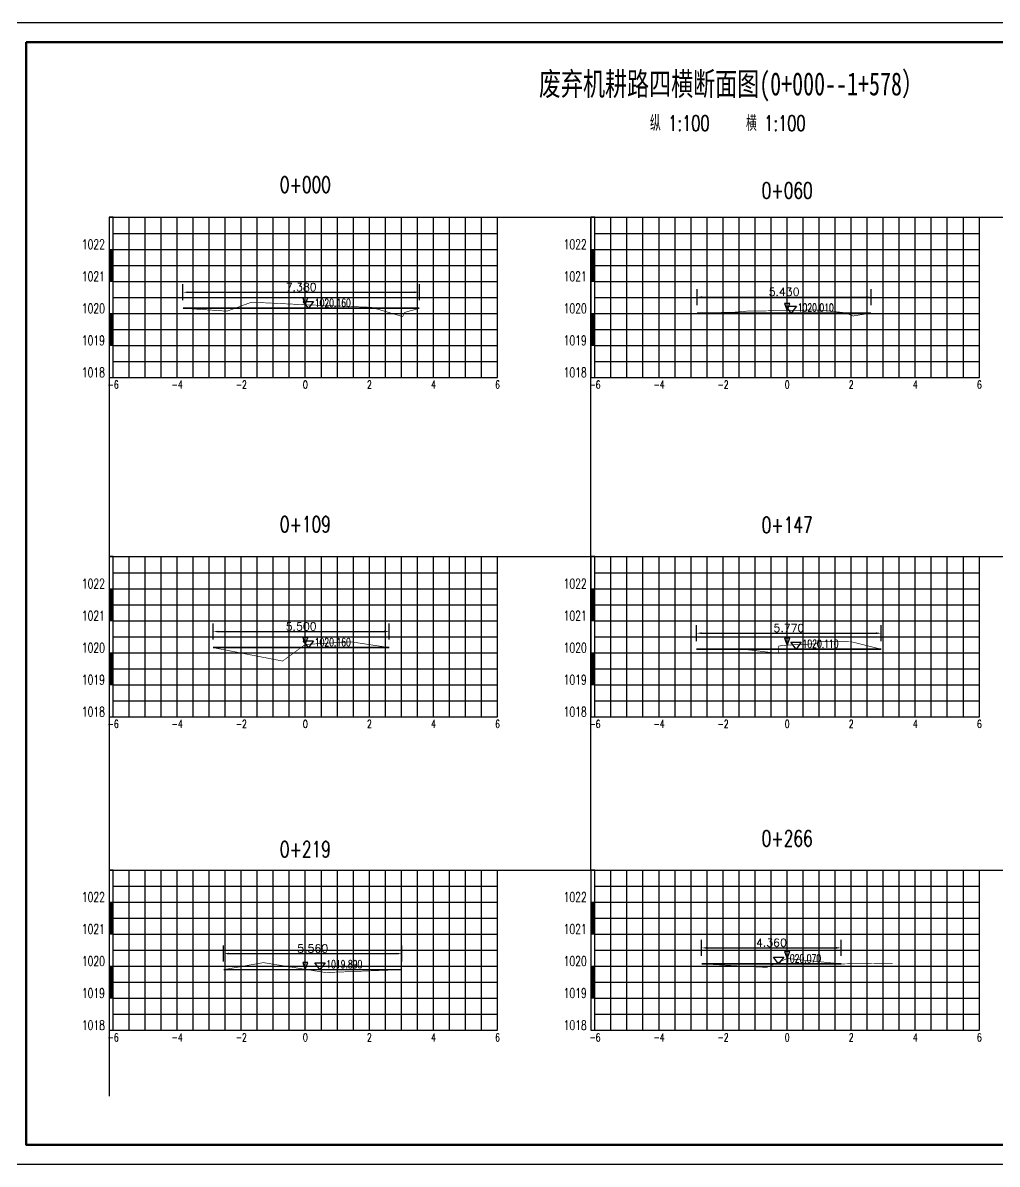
# Model space of a CAD drawing. Extents: x 695776 to 1250176, y 4443437 to 9025597.
# Drawn here: x 1001070 to 1031485, y 4538450 to 4574090 of the extents above; entities that cross this region are included whole.
import ezdxf
from ezdxf.enums import TextEntityAlignment as Align

# ---------------------------------------------------------------- set-up
doc = ezdxf.new("R2010")
doc.units = 0
doc.header["$LTSCALE"] = 0.5
doc.header["$PDSIZE"] = 0.2
doc.linetypes.add('ACAD_ISO07W100', pattern=[3.5, 0.5, -3])
doc.linetypes.add('CENTER2', pattern=[28.575, 19.05, -3.175, 3.175, -3.175])
doc.layers.get('0').update_dxf_attribs({"linetype": 'CONTINUOUS'})
doc.layers.get('Defpoints').update_dxf_attribs({"linetype": 'CONTINUOUS'})
for name, color, linetype in [('KEDU', 7, 'CONTINUOUS'), ('MIGE', 4, 'ACAD_ISO07W100'), ('MIGE1', 11, 'CONTINUOUS'), ('SANJIAO', 212, 'CONTINUOUS'), ('SHEJI', 1, 'CONTINUOUS'), ('YUANSHI', 2, 'CONTINUOUS'), ('YUANSHI1', 73, 'CONTINUOUS'), ('ZHOUXIAN', 20, 'CENTER2'), ('图框', 7, 'CONTINUOUS'), ('辅助线', 3, 'CONTINUOUS')]:
    doc.layers.add(name, color=color, linetype=linetype)
doc.styles.get("Standard").update_dxf_attribs({"font": 'rs.shx', "bigfont": 'hztxt.shx'})
doc.styles.add('仿宋', font='仿宋_GB2312.ttf', dxfattribs={"width": 0.7})
doc.dimstyles.get("Standard").update_dxf_attribs({"dimtxt": 0.18, "dimasz": 0.18, "dimexe": 0.18, "dimexo": 0.0625, "dimgap": 0.09, "dimtad": 0, "dimtih": 1, "dimtoh": 1, "dimdec": 4, "dimzin": 0, "dimdsep": 46, "dimtxsty": 'Standard', "dimcen": 0.09, "dimadec": 0, "dimazin": 0, "dimtfac": 1, "dimtdec": 4, "dimtofl": 0, "dimtmove": 0, "dimatfit": 3, "dimfxl": 0, "dimtolj": 1, "dimtzin": 0, "dimarcsym": 0})

# ---------------------------------------------------------------- blocks, each defined once
blk = doc.blocks.new('zhunghao')
blk.add_lwpolyline([(0, 0), (0.33, 0.86), (-0.33, 0.86), (0, 0)])
blk = doc.blocks.new('ele_sym08')
blk.add_line((0, 0), (5.6, 0))
blk.add_lwpolyline([(0.9, 0), (0.25, 0.86), (1.55, 0.86), (0.9, 0)])
at = {"width": 0.7}
blk.add_attdef('ELEVAT', (1.7, 0.18), '', height=1, dxfattribs=at)
blk = doc.blocks.new('*D731')
at = {"color": 0, "lineweight": -2}
for p, q in [((1006069, 4565426), (1006069, 4565926)), ((1013449, 4565426), (1013449, 4565926)), ((1006231, 4565676), (1013286, 4565676))]:
    blk.add_line(p, q, dxfattribs=at)
at = {"color": 0}
for points in [[(1006231, 4565703), (1006231, 4565649), (1006069, 4565676)], [(1013286, 4565703), (1013286, 4565649), (1013449, 4565676)]]:
    blk.add_solid(points, dxfattribs=at)
at = {"layer": 'Defpoints', "color": 0}
for p in [(1013449, 4565676), (1006069, 4565176), (1013449, 4565176)]:
    blk.add_point(p, dxfattribs=at)
at = {"color": 0, "insert": (1009759, 4565839), "char_height": 250, "attachment_point": 5}
blk.add_mtext('\\A1;7.380', dxfattribs=at)
blk = doc.blocks.new('bc1_100')
blk.add_lwpolyline([(0.064, 1), (-0.063, 1), (-0.063, 0), (0.064, 0)], close=True)
at = {"width": 0.7}
blk.add_attdef('BC', text='', height=0.3, dxfattribs=at).set_placement((-0.193, 0.007), align=Align.RIGHT)
blk = doc.blocks.new('bc0_100')
for p, q in [((-0.063, 1), (-0.063, 0)), ((0.063, 0), (0.063, 1))]:
    blk.add_line(p, q)
at = {"const_width": 0.126}
blk.add_lwpolyline([(0, 1), (0, 0)], dxfattribs=at)
at = {"width": 0.7}
blk.add_attdef('BC', text='', height=0.3, dxfattribs=at).set_placement((-0.193, 0.007), align=Align.RIGHT)
blk = doc.blocks.new('*D732')
at = {"color": 0, "lineweight": -2}
for p, q in [((1022119, 4565276), (1022119, 4565776)), ((1022282, 4565526), (1027387, 4565526)), ((1027549, 4565276), (1027549, 4565776))]:
    blk.add_line(p, q, dxfattribs=at)
at = {"color": 0}
for points in [[(1022282, 4565553), (1022282, 4565499), (1022119, 4565526)], [(1027387, 4565553), (1027387, 4565499), (1027549, 4565526)]]:
    blk.add_solid(points, dxfattribs=at)
at = {"layer": 'Defpoints', "color": 0}
for p in [(1027549, 4565526), (1022119, 4565026), (1027549, 4565026)]:
    blk.add_point(p, dxfattribs=at)
at = {"color": 0, "insert": (1024834, 4565689), "char_height": 250, "attachment_point": 5}
blk.add_mtext('\\A1;5.430', dxfattribs=at)
blk = doc.blocks.new('*D719')
at = {"color": 0, "lineweight": -2}
for p, q in [((1007009, 4554830), (1007009, 4555330)), ((1012509, 4554830), (1012509, 4555330)), ((1007171, 4555080), (1012346, 4555080))]:
    blk.add_line(p, q, dxfattribs=at)
at = {"color": 0}
for points in [[(1007171, 4555107), (1007171, 4555053), (1007009, 4555080)], [(1012346, 4555107), (1012346, 4555053), (1012509, 4555080)]]:
    blk.add_solid(points, dxfattribs=at)
at = {"layer": 'Defpoints', "color": 0}
for p in [(1012509, 4555080), (1007009, 4554580), (1012509, 4554580)]:
    blk.add_point(p, dxfattribs=at)
at = {"color": 0, "insert": (1009759, 4555242), "char_height": 250, "attachment_point": 5}
blk.add_mtext('\\A1;5.500', dxfattribs=at)
blk = doc.blocks.new('*D720')
at = {"color": 0, "lineweight": -2}
for p, q in [((1022099, 4554780), (1022099, 4555280)), ((1027869, 4554780), (1027869, 4555280)), ((1022262, 4555030), (1027707, 4555030))]:
    blk.add_line(p, q, dxfattribs=at)
at = {"color": 0}
for points in [[(1022262, 4555057), (1022262, 4555003), (1022099, 4555030)], [(1027707, 4555057), (1027707, 4555003), (1027869, 4555030)]]:
    blk.add_solid(points, dxfattribs=at)
at = {"layer": 'Defpoints', "color": 0}
for p in [(1027869, 4555030), (1022099, 4554530), (1027869, 4554530)]:
    blk.add_point(p, dxfattribs=at)
at = {"color": 0, "insert": (1024984, 4555192), "char_height": 250, "attachment_point": 5}
blk.add_mtext('\\A1;5.770', dxfattribs=at)
blk = doc.blocks.new('*D722')
at = {"color": 0, "lineweight": -2}
for p, q in [((1007339, 4544774), (1007339, 4545274)), ((1012899, 4544774), (1012899, 4545274)), ((1007501, 4545024), (1012736, 4545024))]:
    blk.add_line(p, q, dxfattribs=at)
at = {"color": 0}
for points in [[(1007501, 4545051), (1007501, 4544997), (1007339, 4545024)], [(1012736, 4545051), (1012736, 4544997), (1012899, 4545024)]]:
    blk.add_solid(points, dxfattribs=at)
at = {"layer": 'Defpoints', "color": 0}
for p in [(1012899, 4545024), (1007339, 4544524), (1012899, 4544524)]:
    blk.add_point(p, dxfattribs=at)
at = {"color": 0, "insert": (1010119, 4545186), "char_height": 250, "attachment_point": 5}
blk.add_mtext('\\A1;5.560', dxfattribs=at)
blk = doc.blocks.new('*D723')
at = {"color": 0, "lineweight": -2}
for p, q in [((1022259, 4544954), (1022259, 4545454)), ((1022422, 4545204), (1026457, 4545204)), ((1026619, 4544954), (1026619, 4545454))]:
    blk.add_line(p, q, dxfattribs=at)
at = {"color": 0}
for points in [[(1022422, 4545231), (1022422, 4545177), (1022259, 4545204)], [(1026457, 4545231), (1026457, 4545177), (1026619, 4545204)]]:
    blk.add_solid(points, dxfattribs=at)
at = {"layer": 'Defpoints', "color": 0}
for p in [(1026619, 4545204), (1022259, 4544704), (1026619, 4544704)]:
    blk.add_point(p, dxfattribs=at)
at = {"color": 0, "insert": (1024439, 4545366), "char_height": 250, "attachment_point": 5}
blk.add_mtext('\\A1;4.360', dxfattribs=at)

msp = doc.modelspace()

# ---------------------------------------------------------------- linework, layer by layer
at = {"layer": 'MIGE', "linetype": 'Continuous'}
for p, q in [((1004388.6369, 4563016.1388), (1004388.6369, 4568016.1388)), ((1005388.6369, 4563016.1388), (1005388.6369, 4568016.1388)), ((1006388.6369, 4563016.1388), (1006388.6369, 4568016.1388)), ((1007388.6369, 4563016.1388), (1007388.6369, 4568016.1388)), ((1008388.6369, 4563016.1388), (1008388.6369, 4568016.1388)), ((1009388.6369, 4563016.1388), (1009388.6369, 4568016.1388)), ((1010388.6369, 4563016.1388), (1010388.6369, 4568016.1388)), ((1011388.6369, 4563016.1388), (1011388.6369, 4568016.1388)), ((1012388.6369, 4563016.1388), (1012388.6369, 4568016.1388)), ((1013388.6369, 4563016.1388), (1013388.6369, 4568016.1388)), ((1014388.6369, 4563016.1388), (1014388.6369, 4568016.1388)), ((1015388.6369, 4563016.1388), (1015388.6369, 4568016.1388)), ((1019429.1074, 4563016.1388), (1019429.1074, 4568016.1388)), ((1020429.1074, 4563016.1388), (1020429.1074, 4568016.1388)), ((1021429.1074, 4563016.1388), (1021429.1074, 4568016.1388)), ((1022429.1074, 4563016.1388), (1022429.1074, 4568016.1388)), ((1023429.1074, 4563016.1388), (1023429.1074, 4568016.1388)), ((1024429.1074, 4563016.1388), (1024429.1074, 4568016.1388)), ((1025429.1074, 4563016.1388), (1025429.1074, 4568016.1388)), ((1026429.1074, 4563016.1388), (1026429.1074, 4568016.1388)), ((1027429.1074, 4563016.1388), (1027429.1074, 4568016.1388)), ((1028429.1074, 4563016.1388), (1028429.1074, 4568016.1388)), ((1029429.1074, 4563016.1388), (1029429.1074, 4568016.1388)), ((1030429.1074, 4563016.1388), (1030429.1074, 4568016.1388)), ((1003888.6369, 4567516.1388), (1015888.6369, 4567516.1388)), ((1018929.1074, 4567516.1388), (1030929.1074, 4567516.1388)), ((1003888.6369, 4566516.1388), (1015888.6369, 4566516.1388)), ((1018929.1074, 4566516.1388), (1030929.1074, 4566516.1388)), ((1003888.6369, 4565516.1388), (1015888.6369, 4565516.1388)), ((1018929.1074, 4565516.1388), (1030929.1074, 4565516.1388)), ((1003888.6369, 4564516.1388), (1015888.6369, 4564516.1388)), ((1018929.1074, 4564516.1388), (1030929.1074, 4564516.1388)), ((1003888.6369, 4563516.1388), (1015888.6369, 4563516.1388)), ((1018929.1074, 4563516.1388), (1030929.1074, 4563516.1388)), ((1004388.6369, 4552419.8741), (1004388.6369, 4557419.8741)), ((1005388.6369, 4552419.8741), (1005388.6369, 4557419.8741)), ((1006388.6369, 4552419.8741), (1006388.6369, 4557419.8741)), ((1007388.6369, 4552419.8741), (1007388.6369, 4557419.8741)), ((1008388.6369, 4552419.8741), (1008388.6369, 4557419.8741)), ((1009388.6369, 4552419.8741), (1009388.6369, 4557419.8741)), ((1010388.6369, 4552419.8741), (1010388.6369, 4557419.8741)), ((1011388.6369, 4552419.8741), (1011388.6369, 4557419.8741)), ((1012388.6369, 4552419.8741), (1012388.6369, 4557419.8741)), ((1013388.6369, 4552419.8741), (1013388.6369, 4557419.8741)), ((1014388.6369, 4552419.8741), (1014388.6369, 4557419.8741)), ((1015388.6369, 4552419.8741), (1015388.6369, 4557419.8741)), ((1019429.1074, 4552419.8741), (1019429.1074, 4557419.8741)), ((1020429.1074, 4552419.8741), (1020429.1074, 4557419.8741)), ((1021429.1074, 4552419.8741), (1021429.1074, 4557419.8741)), ((1022429.1074, 4552419.8741), (1022429.1074, 4557419.8741)), ((1023429.1074, 4552419.8741), (1023429.1074, 4557419.8741)), ((1024429.1074, 4552419.8741), (1024429.1074, 4557419.8741)), ((1025429.1074, 4552419.8741), (1025429.1074, 4557419.8741)), ((1026429.1074, 4552419.8741), (1026429.1074, 4557419.8741)), ((1027429.1074, 4552419.8741), (1027429.1074, 4557419.8741)), ((1028429.1074, 4552419.8741), (1028429.1074, 4557419.8741)), ((1029429.1074, 4552419.8741), (1029429.1074, 4557419.8741)), ((1030429.1074, 4552419.8741), (1030429.1074, 4557419.8741)), ((1003888.6369, 4556919.8741), (1015888.6369, 4556919.8741)), ((1018929.1074, 4556919.8741), (1030929.1074, 4556919.8741)), ((1003888.6369, 4555919.8741), (1015888.6369, 4555919.8741)), ((1018929.1074, 4555919.8741), (1030929.1074, 4555919.8741)), ((1003888.6369, 4554919.8741), (1015888.6369, 4554919.8741)), ((1018929.1074, 4554919.8741), (1030929.1074, 4554919.8741)), ((1003888.6369, 4553919.8741), (1015888.6369, 4553919.8741)), ((1018929.1074, 4553919.8741), (1030929.1074, 4553919.8741)), ((1003888.6369, 4552919.8741), (1015888.6369, 4552919.8741)), ((1018929.1074, 4552919.8741), (1030929.1074, 4552919.8741)), ((1004388.6369, 4542633.5904), (1004388.6369, 4547633.5904)), ((1005388.6369, 4542633.5904), (1005388.6369, 4547633.5904)), ((1006388.6369, 4542633.5904), (1006388.6369, 4547633.5904)), ((1007388.6369, 4542633.5904), (1007388.6369, 4547633.5904)), ((1008388.6369, 4542633.5904), (1008388.6369, 4547633.5904)), ((1009388.6369, 4542633.5904), (1009388.6369, 4547633.5904)), ((1010388.6369, 4542633.5904), (1010388.6369, 4547633.5904)), ((1011388.6369, 4542633.5904), (1011388.6369, 4547633.5904)), ((1012388.6369, 4542633.5904), (1012388.6369, 4547633.5904)), ((1013388.6369, 4542633.5904), (1013388.6369, 4547633.5904)), ((1014388.6369, 4542633.5904), (1014388.6369, 4547633.5904)), ((1015388.6369, 4542633.5904), (1015388.6369, 4547633.5904)), ((1019429.1074, 4542633.5904), (1019429.1074, 4547633.5904)), ((1020429.1074, 4542633.5904), (1020429.1074, 4547633.5904)), ((1021429.1074, 4542633.5904), (1021429.1074, 4547633.5904)), ((1022429.1074, 4542633.5904), (1022429.1074, 4547633.5904)), ((1023429.1074, 4542633.5904), (1023429.1074, 4547633.5904)), ((1024429.1074, 4542633.5904), (1024429.1074, 4547633.5904)), ((1025429.1074, 4542633.5904), (1025429.1074, 4547633.5904)), ((1026429.1074, 4542633.5904), (1026429.1074, 4547633.5904)), ((1027429.1074, 4542633.5904), (1027429.1074, 4547633.5904)), ((1028429.1074, 4542633.5904), (1028429.1074, 4547633.5904)), ((1029429.1074, 4542633.5904), (1029429.1074, 4547633.5904)), ((1030429.1074, 4542633.5904), (1030429.1074, 4547633.5904)), ((1003888.6369, 4547133.5904), (1015888.6369, 4547133.5904)), ((1018929.1074, 4547133.5904), (1030929.1074, 4547133.5904)), ((1003888.6369, 4546133.5904), (1015888.6369, 4546133.5904)), ((1018929.1074, 4546133.5904), (1030929.1074, 4546133.5904)), ((1003888.6369, 4545133.5904), (1015888.6369, 4545133.5904)), ((1018929.1074, 4545133.5904), (1030929.1074, 4545133.5904)), ((1003888.6369, 4544133.5904), (1015888.6369, 4544133.5904)), ((1018929.1074, 4544133.5904), (1030929.1074, 4544133.5904)), ((1003888.6369, 4543133.5904), (1015888.6369, 4543133.5904)), ((1018929.1074, 4543133.5904), (1030929.1074, 4543133.5904))]:
    msp.add_line(p, q, dxfattribs=at)
at = {"layer": 'MIGE1'}
for p, q in [((1003888.6369, 4568016.1388), (1015888.6369, 4568016.1388)), ((1003888.6369, 4563016.1388), (1003888.6369, 4568016.1388)), ((1004888.6369, 4563016.1388), (1004888.6369, 4568016.1388)), ((1005888.6369, 4563016.1388), (1005888.6369, 4568016.1388)), ((1006888.6369, 4563016.1388), (1006888.6369, 4568016.1388)), ((1007888.6369, 4563016.1388), (1007888.6369, 4568016.1388)), ((1008888.6369, 4563016.1388), (1008888.6369, 4568016.1388)), ((1009888.6369, 4563016.1388), (1009888.6369, 4568016.1388)), ((1010888.6369, 4563016.1388), (1010888.6369, 4568016.1388)), ((1011888.6369, 4563016.1388), (1011888.6369, 4568016.1388)), ((1012888.6369, 4563016.1388), (1012888.6369, 4568016.1388)), ((1013888.6369, 4563016.1388), (1013888.6369, 4568016.1388)), ((1014888.6369, 4563016.1388), (1014888.6369, 4568016.1388)), ((1015888.6369, 4563016.1388), (1015888.6369, 4568016.1388)), ((1018929.1074, 4568016.1388), (1030929.1074, 4568016.1388)), ((1018929.1074, 4563016.1388), (1018929.1074, 4568016.1388)), ((1019929.1074, 4563016.1388), (1019929.1074, 4568016.1388)), ((1020929.1074, 4563016.1388), (1020929.1074, 4568016.1388)), ((1021929.1074, 4563016.1388), (1021929.1074, 4568016.1388)), ((1022929.1074, 4563016.1388), (1022929.1074, 4568016.1388)), ((1023929.1074, 4563016.1388), (1023929.1074, 4568016.1388)), ((1024929.1074, 4563016.1388), (1024929.1074, 4568016.1388)), ((1025929.1074, 4563016.1388), (1025929.1074, 4568016.1388)), ((1026929.1074, 4563016.1388), (1026929.1074, 4568016.1388)), ((1027929.1074, 4563016.1388), (1027929.1074, 4568016.1388)), ((1028929.1074, 4563016.1388), (1028929.1074, 4568016.1388)), ((1029929.1074, 4563016.1388), (1029929.1074, 4568016.1388)), ((1030929.1074, 4563016.1388), (1030929.1074, 4568016.1388)), ((1003888.6369, 4567016.1388), (1015888.6369, 4567016.1388)), ((1018929.1074, 4567016.1388), (1030929.1074, 4567016.1388)), ((1003888.6369, 4566016.1388), (1015888.6369, 4566016.1388)), ((1018929.1074, 4566016.1388), (1030929.1074, 4566016.1388)), ((1003888.6369, 4565016.1388), (1015888.6369, 4565016.1388)), ((1018929.1074, 4565016.1388), (1030929.1074, 4565016.1388)), ((1003888.6369, 4564016.1388), (1015888.6369, 4564016.1388)), ((1018929.1074, 4564016.1388), (1030929.1074, 4564016.1388)), ((1003888.6369, 4563016.1388), (1015888.6369, 4563016.1388)), ((1018929.1074, 4563016.1388), (1030929.1074, 4563016.1388)), ((1003888.6369, 4557419.8741), (1015888.6369, 4557419.8741)), ((1003888.6369, 4552419.8741), (1003888.6369, 4557419.8741)), ((1004888.6369, 4552419.8741), (1004888.6369, 4557419.8741)), ((1005888.6369, 4552419.8741), (1005888.6369, 4557419.8741)), ((1006888.6369, 4552419.8741), (1006888.6369, 4557419.8741)), ((1007888.6369, 4552419.8741), (1007888.6369, 4557419.8741)), ((1008888.6369, 4552419.8741), (1008888.6369, 4557419.8741)), ((1009888.6369, 4552419.8741), (1009888.6369, 4557419.8741)), ((1010888.6369, 4552419.8741), (1010888.6369, 4557419.8741)), ((1011888.6369, 4552419.8741), (1011888.6369, 4557419.8741)), ((1012888.6369, 4552419.8741), (1012888.6369, 4557419.8741)), ((1013888.6369, 4552419.8741), (1013888.6369, 4557419.8741)), ((1014888.6369, 4552419.8741), (1014888.6369, 4557419.8741)), ((1015888.6369, 4552419.8741), (1015888.6369, 4557419.8741)), ((1018929.1074, 4557419.8741), (1030929.1074, 4557419.8741)), ((1018929.1074, 4552419.8741), (1018929.1074, 4557419.8741)), ((1019929.1074, 4552419.8741), (1019929.1074, 4557419.8741)), ((1020929.1074, 4552419.8741), (1020929.1074, 4557419.8741)), ((1021929.1074, 4552419.8741), (1021929.1074, 4557419.8741)), ((1022929.1074, 4552419.8741), (1022929.1074, 4557419.8741)), ((1023929.1074, 4552419.8741), (1023929.1074, 4557419.8741)), ((1024929.1074, 4552419.8741), (1024929.1074, 4557419.8741)), ((1025929.1074, 4552419.8741), (1025929.1074, 4557419.8741)), ((1026929.1074, 4552419.8741), (1026929.1074, 4557419.8741)), ((1027929.1074, 4552419.8741), (1027929.1074, 4557419.8741)), ((1028929.1074, 4552419.8741), (1028929.1074, 4557419.8741)), ((1029929.1074, 4552419.8741), (1029929.1074, 4557419.8741)), ((1030929.1074, 4552419.8741), (1030929.1074, 4557419.8741)), ((1003888.6369, 4556419.8741), (1015888.6369, 4556419.8741)), ((1018929.1074, 4556419.8741), (1030929.1074, 4556419.8741)), ((1003888.6369, 4555419.8741), (1015888.6369, 4555419.8741)), ((1018929.1074, 4555419.8741), (1030929.1074, 4555419.8741)), ((1003888.6369, 4554419.8741), (1015888.6369, 4554419.8741)), ((1018929.1074, 4554419.8741), (1030929.1074, 4554419.8741)), ((1003888.6369, 4553419.8741), (1015888.6369, 4553419.8741)), ((1018929.1074, 4553419.8741), (1030929.1074, 4553419.8741)), ((1003888.6369, 4552419.8741), (1015888.6369, 4552419.8741)), ((1018929.1074, 4552419.8741), (1030929.1074, 4552419.8741)), ((1003888.6369, 4547633.5904), (1015888.6369, 4547633.5904)), ((1003888.6369, 4542633.5904), (1003888.6369, 4547633.5904)), ((1004888.6369, 4542633.5904), (1004888.6369, 4547633.5904)), ((1005888.6369, 4542633.5904), (1005888.6369, 4547633.5904)), ((1006888.6369, 4542633.5904), (1006888.6369, 4547633.5904)), ((1007888.6369, 4542633.5904), (1007888.6369, 4547633.5904)), ((1008888.6369, 4542633.5904), (1008888.6369, 4547633.5904)), ((1009888.6369, 4542633.5904), (1009888.6369, 4547633.5904)), ((1010888.6369, 4542633.5904), (1010888.6369, 4547633.5904)), ((1011888.6369, 4542633.5904), (1011888.6369, 4547633.5904)), ((1012888.6369, 4542633.5904), (1012888.6369, 4547633.5904)), ((1013888.6369, 4542633.5904), (1013888.6369, 4547633.5904)), ((1014888.6369, 4542633.5904), (1014888.6369, 4547633.5904)), ((1015888.6369, 4542633.5904), (1015888.6369, 4547633.5904)), ((1018929.1074, 4547633.5904), (1030929.1074, 4547633.5904)), ((1018929.1074, 4542633.5904), (1018929.1074, 4547633.5904)), ((1019929.1074, 4542633.5904), (1019929.1074, 4547633.5904)), ((1020929.1074, 4542633.5904), (1020929.1074, 4547633.5904)), ((1021929.1074, 4542633.5904), (1021929.1074, 4547633.5904)), ((1022929.1074, 4542633.5904), (1022929.1074, 4547633.5904)), ((1023929.1074, 4542633.5904), (1023929.1074, 4547633.5904)), ((1024929.1074, 4542633.5904), (1024929.1074, 4547633.5904)), ((1025929.1074, 4542633.5904), (1025929.1074, 4547633.5904)), ((1026929.1074, 4542633.5904), (1026929.1074, 4547633.5904)), ((1027929.1074, 4542633.5904), (1027929.1074, 4547633.5904)), ((1028929.1074, 4542633.5904), (1028929.1074, 4547633.5904)), ((1029929.1074, 4542633.5904), (1029929.1074, 4547633.5904)), ((1030929.1074, 4542633.5904), (1030929.1074, 4547633.5904)), ((1003888.6369, 4546633.5904), (1015888.6369, 4546633.5904)), ((1018929.1074, 4546633.5904), (1030929.1074, 4546633.5904)), ((1003888.6369, 4545633.5904), (1015888.6369, 4545633.5904)), ((1018929.1074, 4545633.5904), (1030929.1074, 4545633.5904)), ((1003888.6369, 4544633.5904), (1015888.6369, 4544633.5904)), ((1018929.1074, 4544633.5904), (1030929.1074, 4544633.5904)), ((1003888.6369, 4543633.5904), (1015888.6369, 4543633.5904)), ((1018929.1074, 4543633.5904), (1030929.1074, 4543633.5904)), ((1003888.6369, 4542633.5904), (1015888.6369, 4542633.5904)), ((1018929.1074, 4542633.5904), (1030929.1074, 4542633.5904))]:
    msp.add_line(p, q, dxfattribs=at)
at = {"layer": 'SHEJI', "const_width": 50}
for points in [[(1006068.6369, 4565176.1388), (1007692.9226, 4565176.1388), (1009888.6369, 4565176.1388), (1012050.0162, 4565176.1388), (1013448.6369, 4565176.1388)], [(1022119.1074, 4565026.1388), (1024929.1074, 4565026.1388), (1026764.1074, 4565026.1388), (1027549.1074, 4565026.1388)], [(1007008.6369, 4554579.8741), (1009752.0984, 4554579.8741), (1009888.6369, 4554579.8741), (1012508.6369, 4554579.8741)], [(1022099.1074, 4554529.8741), (1024660.4117, 4554529.8741), (1024929.1074, 4554529.8741), (1027869.1074, 4554529.8741)], [(1007338.6369, 4544523.5904), (1009888.6369, 4544523.5904), (1009951.6369, 4544523.5904), (1012898.6369, 4544523.5904)], [(1022259.1074, 4544703.5904), (1024540.536, 4544703.5904), (1024929.1074, 4544703.5904), (1026619.1074, 4544703.5904)]]:
    msp.add_lwpolyline(points, dxfattribs=at)
at = {"layer": 'YUANSHI', "const_width": 20}
for points in [[(1007692.9226, 4565176.1388), (1008208.6369, 4565366.1388), (1009888.6369, 4565286.1388), (1011948.6369, 4565206.1388), (1012050.0162, 4565176.1388)], [(1022119.1074, 4565026.1388), (1023349.1074, 4565056.1388), (1023659.1074, 4565086.1388), (1024929.1074, 4565106.1388), (1025909.1074, 4565126.1388), (1026739.1074, 4565036.1388), (1026764.1074, 4565026.1388)], [(1009752.0984, 4554579.8741), (1009888.6369, 4554679.8741), (1011318.6369, 4554759.8741), (1012508.6369, 4554579.8741)], [(1024660.4117, 4554529.8741), (1024669.1074, 4554629.8741), (1024929.1074, 4554659.8741), (1025879.1074, 4554699.8741), (1025919.1074, 4554769.8741), (1026939.1074, 4554759.8741), (1027869.1074, 4554529.8741)], [(1024540.536, 4544703.5904), (1024929.1074, 4544873.5904), (1026619.1074, 4544703.5904)], [(1007338.6369, 4544523.5904), (1008578.6369, 4544743.5904), (1009888.6369, 4544533.5904), (1009951.6369, 4544523.5904)], [(1026619.1074, 4544703.5904), (1028219.1074, 4544723.5904)]]:
    msp.add_lwpolyline(points, dxfattribs=at)
at = {"layer": 'YUANSHI1', "const_width": 20}
for points in [[(1006068.6369, 4565176.1388), (1007448.6369, 4565086.1388), (1007692.9226, 4565176.1388)], [(1012050.0162, 4565176.1388), (1012928.6369, 4564916.1388), (1012988.6369, 4565046.1388), (1013448.6369, 4565176.1388)], [(1026764.1074, 4565026.1388), (1026989.1074, 4564936.1388), (1027549.1074, 4565026.1388)], [(1007008.6369, 4554579.8741), (1009178.6369, 4554159.8741), (1009752.0984, 4554579.8741)], [(1022099.1074, 4554529.8741), (1023739.1074, 4554509.8741), (1024649.1074, 4554399.8741), (1024660.4117, 4554529.8741)], [(1009951.6369, 4544523.5904), (1010518.6369, 4544433.5904), (1012898.6369, 4544523.5904)], [(1022259.1074, 4544703.5904), (1024289.1074, 4544593.5904), (1024540.536, 4544703.5904)]]:
    msp.add_lwpolyline(points, dxfattribs=at)
at = {"layer": 'ZHOUXIAN'}
for p, q in [((1009888.6369, 4564416.1388), (1009888.6369, 4565866.1388)), ((1024929.1074, 4564436.1388), (1024929.1074, 4565626.1388)), ((1009888.6369, 4553659.8741), (1009888.6369, 4555259.8741)), ((1024929.1074, 4553899.8741), (1024929.1074, 4555269.8741)), ((1009888.6369, 4543933.5904), (1009888.6369, 4545243.5904)), ((1024929.1074, 4544093.5904), (1024929.1074, 4545373.5904))]:
    msp.add_line(p, q, dxfattribs=at)
at = {"layer": '图框', "linetype": 'Continuous', "lineweight": -2, "flags": 128}
msp.add_lwpolyline([(998176.0335, 4574089.6142), (998176.0335, 4538449.6142), (1048576.0335, 4538449.6142), (1048576.0335, 4574089.6142), (998176.0335, 4574089.6142)], dxfattribs=at)
at = {"layer": '图框', "linetype": 'Continuous', "lineweight": 60, "flags": 128}
msp.add_lwpolyline([(1001176.0335, 4573489.6142), (1047976.0335, 4573489.6142), (1047976.0335, 4539049.6142), (1001176.0335, 4539049.6142), (1001176.0335, 4573489.6142)], dxfattribs=at)
at = {"layer": '辅助线'}
for points in [[(1003762.4414, 4568016.1388), (1046627.9545, 4568016.1388)], [(1003762.4414, 4568016.1388), (1003762.4414, 4540573.0659)], [(1018802.9119, 4547633.5904), (1018802.9119, 4568016.1388)], [(1003762.4414, 4557419.8741), (1046217.783, 4557419.8741)], [(1003762.4414, 4547633.5904), (1045767.763, 4547633.5904)]]:
    msp.add_lwpolyline(points, dxfattribs=at)

# ---------------------------------------------------------------- block references
at = {"xscale": 250, "yscale": 250, "zscale": 250}
for p, values in [((1009758.6369, 4565176.1388), {'ELEVAT': '1020.160'}), ((1024834.1074, 4565026.1388), {'ELEVAT': '1020.010'}), ((1009758.6369, 4554579.8741), {'ELEVAT': '1020.160'}), ((1024984.1074, 4554529.8741), {'ELEVAT': '1020.110'}), ((1010118.6369, 4544523.5904), {'ELEVAT': '1019.890'}), ((1024439.1074, 4544703.5904), {'ELEVAT': '1020.070'})]:
    msp.add_blockref('ele_sym08', p, dxfattribs=at).add_auto_attribs(values)
at = {"layer": 'KEDU', "xscale": 1000, "yscale": 1000, "zscale": 1000}
for name, p, values in [('bc1_100', (1003825.3889, 4567016.1388), {'BC': '1022'}), ('bc1_100', (1018865.8594, 4567016.1388), {'BC': '1022'}), ('bc0_100', (1003825.3889, 4566016.1388), {'BC': '1021'}), ('bc0_100', (1018865.8594, 4566016.1388), {'BC': '1021'}), ('bc1_100', (1003825.3889, 4565016.1388), {'BC': '1020'}), ('bc1_100', (1018865.8594, 4565016.1388), {'BC': '1020'}), ('bc0_100', (1003825.3889, 4564016.1388), {'BC': '1019'}), ('bc0_100', (1018865.8594, 4564016.1388), {'BC': '1019'}), ('bc1_100', (1003825.3889, 4563016.1388), {'BC': '1018'}), ('bc1_100', (1018865.8594, 4563016.1388), {'BC': '1018'}), ('bc1_100', (1003825.3889, 4556419.8741), {'BC': '1022'}), ('bc1_100', (1018865.8594, 4556419.8741), {'BC': '1022'}), ('bc0_100', (1003825.3889, 4555419.8741), {'BC': '1021'}), ('bc0_100', (1018865.8594, 4555419.8741), {'BC': '1021'}), ('bc1_100', (1003825.3889, 4554419.8741), {'BC': '1020'}), ('bc1_100', (1018865.8594, 4554419.8741), {'BC': '1020'}), ('bc0_100', (1003825.3889, 4553419.8741), {'BC': '1019'}), ('bc0_100', (1018865.8594, 4553419.8741), {'BC': '1019'}), ('bc1_100', (1003825.3889, 4552419.8741), {'BC': '1018'}), ('bc1_100', (1018865.8594, 4552419.8741), {'BC': '1018'}), ('bc1_100', (1003825.3889, 4546633.5904), {'BC': '1022'}), ('bc1_100', (1018865.8594, 4546633.5904), {'BC': '1022'}), ('bc0_100', (1003825.3889, 4545633.5904), {'BC': '1021'}), ('bc0_100', (1018865.8594, 4545633.5904), {'BC': '1021'}), ('bc1_100', (1003825.3889, 4544633.5904), {'BC': '1020'}), ('bc1_100', (1018865.8594, 4544633.5904), {'BC': '1020'}), ('bc0_100', (1003825.3889, 4543633.5904), {'BC': '1019'}), ('bc0_100', (1018865.8594, 4543633.5904), {'BC': '1019'}), ('bc1_100', (1003825.3889, 4542633.5904), {'BC': '1018'}), ('bc1_100', (1018865.8594, 4542633.5904), {'BC': '1018'})]:
    msp.add_blockref(name, p, dxfattribs=at).add_auto_attribs(values)
at = {"layer": 'SANJIAO', "xscale": 250, "yscale": 250, "zscale": 250}
for p in [(1009888.6369, 4565286.1388), (1024929.1074, 4565106.1388), (1009888.6369, 4554679.8741), (1024929.1074, 4554659.8741), (1024929.1074, 4544873.5904), (1009888.6369, 4544533.5904)]:
    msp.add_blockref('zhunghao', p, dxfattribs=at)

# ---------------------------------------------------------------- texts
at = {"width": 0.7}
for s, p in [('0+000', (1009888.6369, 4568786.1388)), ('0+060', (1024929.1074, 4568606.1388)), ('0+109', (1009888.6369, 4558179.8741)), ('0+147', (1024929.1074, 4558159.8741)), ('0+266', (1024929.1074, 4548373.5904)), ('0+219', (1009888.6369, 4548033.5904))]:
    msp.add_text(s, height=500, dxfattribs=at).set_placement(p, align=Align.CENTER)
at = {"layer": 'KEDU', "width": 0.7}
for s, p in [('-6', (1003888.6369, 4562666.1388)), ('-4', (1005888.6369, 4562666.1388)), ('-2', (1007888.6369, 4562666.1388)), ('0', (1009888.6369, 4562666.1388)), ('0', (1009888.6369, 4562666.1388)), ('2', (1011888.6369, 4562666.1388)), ('4', (1013888.6369, 4562666.1388)), ('6', (1015888.6369, 4562666.1388)), ('-6', (1018929.1074, 4562666.1388)), ('-4', (1020929.1074, 4562666.1388)), ('-2', (1022929.1074, 4562666.1388)), ('0', (1024929.1074, 4562666.1388)), ('0', (1024929.1074, 4562666.1388)), ('2', (1026929.1074, 4562666.1388)), ('4', (1028929.1074, 4562666.1388)), ('6', (1030929.1074, 4562666.1388)), ('-6', (1003888.6369, 4552069.8741)), ('-4', (1005888.6369, 4552069.8741)), ('-2', (1007888.6369, 4552069.8741)), ('0', (1009888.6369, 4552069.8741)), ('0', (1009888.6369, 4552069.8741)), ('2', (1011888.6369, 4552069.8741)), ('4', (1013888.6369, 4552069.8741)), ('6', (1015888.6369, 4552069.8741)), ('-6', (1018929.1074, 4552069.8741)), ('-4', (1020929.1074, 4552069.8741)), ('-2', (1022929.1074, 4552069.8741)), ('0', (1024929.1074, 4552069.8741)), ('0', (1024929.1074, 4552069.8741)), ('2', (1026929.1074, 4552069.8741)), ('4', (1028929.1074, 4552069.8741)), ('6', (1030929.1074, 4552069.8741)), ('-6', (1003888.6369, 4542283.5904)), ('-4', (1005888.6369, 4542283.5904)), ('-2', (1007888.6369, 4542283.5904)), ('0', (1009888.6369, 4542283.5904)), ('0', (1009888.6369, 4542283.5904)), ('2', (1011888.6369, 4542283.5904)), ('4', (1013888.6369, 4542283.5904)), ('6', (1015888.6369, 4542283.5904)), ('-6', (1018929.1074, 4542283.5904)), ('-4', (1020929.1074, 4542283.5904)), ('-2', (1022929.1074, 4542283.5904)), ('0', (1024929.1074, 4542283.5904)), ('0', (1024929.1074, 4542283.5904)), ('2', (1026929.1074, 4542283.5904)), ('4', (1028929.1074, 4542283.5904)), ('6', (1030929.1074, 4542283.5904))]:
    msp.add_text(s, height=250, dxfattribs=at).set_placement(p, align=Align.CENTER)
at = {"layer": '图框', "style": '仿宋', "width": 0.7}
msp.add_text('废弃机耕路四横断面图(0+000--1+578）', height=720, dxfattribs=at).set_placement((1023191.006, 4571823.84), align=Align.CENTER)
at = {"layer": '图框', "width": 0.7}
for p in [(1023077.6975, 4570714.6741), (1023077.7001, 4570714.6746)]:
    msp.add_text('纵 1:100    横 1:100', height=480, dxfattribs=at).set_placement(p, align=Align.CENTER)

# ---------------------------------------------------------------- dimensions: what is measured, and where the dimension line sits
for base, p1, p2, picture, middle in [((1013448.6369, 4565676.1388), (1006068.6369, 4565176.1388), (1013448.6369, 4565176.1388), '*D731', (1009758.6369, 4565838.6388)), ((1027549.1074, 4565526.1388), (1022119.1074, 4565026.1388), (1027549.1074, 4565026.1388), '*D732', (1024834.1074, 4565688.6388)), ((1012508.6369, 4555079.8741), (1007008.6369, 4554579.8741), (1012508.6369, 4554579.8741), '*D719', (1009758.6369, 4555242.3741)), ((1027869.1074, 4555029.8741), (1022099.1074, 4554529.8741), (1027869.1074, 4554529.8741), '*D720', (1024984.1074, 4555192.3741)), ((1026619.1074, 4545203.5904), (1022259.1074, 4544703.5904), (1026619.1074, 4544703.5904), '*D723', (1024439.1074, 4545366.0904)), ((1012898.6369, 4545023.5904), (1007338.6369, 4544523.5904), (1012898.6369, 4544523.5904), '*D722', (1010118.6369, 4545186.0904))]:
    dim = msp.add_linear_dim(base=base, p1=p1, p2=p2, dimstyle='Standard', override={"dimtxt": 250, "dimasz": 162.5, "dimexe": 250, "dimexo": 250, "dimgap": 37.5, "dimtad": 1, "dimtih": 0, "dimtoh": 0, "dimdec": 3, "dimlfac": 0.001})
    dim.commit()
    dim.dimension.update_dxf_attribs({"geometry": picture, "text_midpoint": middle})

doc.saveas('drawing.dxf')
